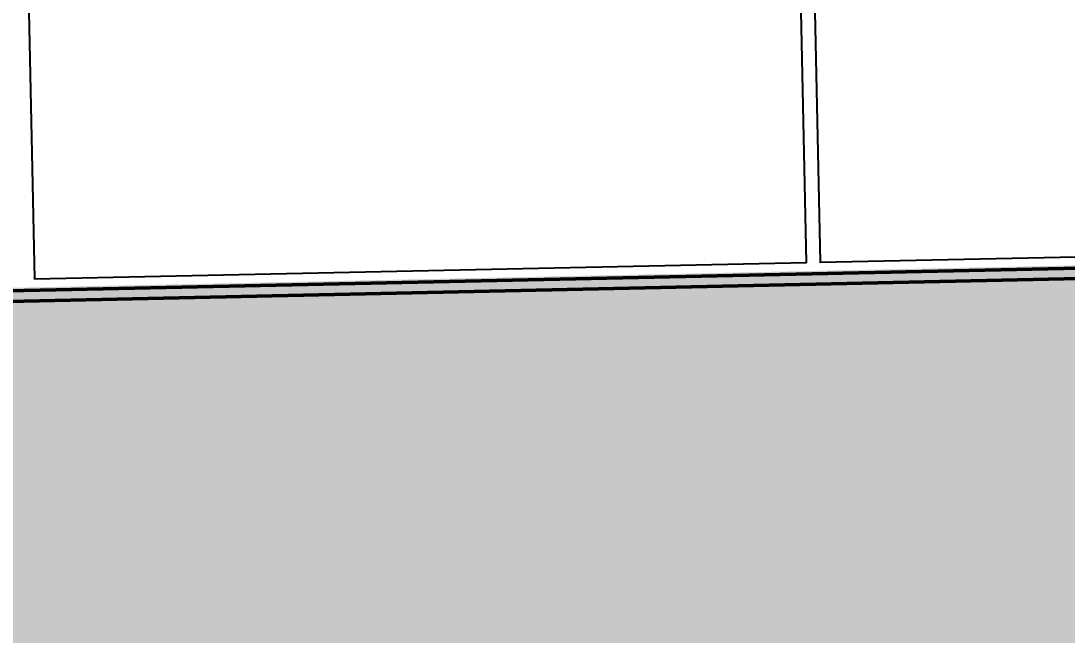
# Model space of a CAD drawing. Header units: metres. Extents: x 0 to 258, y 3 to 25.
# Drawn here: x 228.965 to 230.49, y 22.969 to 23.865 of the extents above; entities that cross this region are included whole.
import ezdxf

# ---------------------------------------------------------------- set-up
doc = ezdxf.new("R2010")
doc.units = ezdxf.units.M
doc.layers.get('Defpoints').update_dxf_attribs({"color": 41})
for name, color, linetype, lineweight in [('A-ANNO-DIMS', 7, 'Continuous', 9), ('A-FLOR', 7, 'Continuous', 50), ('A-GENM', 7, 'Continuous', 35)]:
    doc.layers.add(name, color=color, linetype=linetype, lineweight=lineweight)
doc.styles.add('Arial Narrow_2', font='ARIALN.TTF', dxfattribs={"height": 0.125})
doc.dimstyles.new('Dimension_Standard_T__mm_', dxfattribs={"dimscale": 0.3048, "dimtxt": 0.127929, "dimasz": 0.410105, "dimexe": 0.393701, "dimexo": 0.246063, "dimgap": 0.164042, "dimtad": 1, "dimdec": 0, "dimlfac": 1000, "dimzin": 0, "dimdsep": 46, "dimtxsty": 'Arial Narrow_2', "dimsah": 1, "dimcen": 0.09, "dimaunit": 1, "dimadec": 4, "dimazin": 0, "dimtfac": 1, "dimtdec": 4, "dimtix": 1, "dimtmove": 0, "dimatfit": 3, "dimfxl": 1, "dimtvp": 1, "dimtolj": 1, "dimtzin": 0, "dimlwd": 18, "dimlwe": 18, "dimarcsym": 2})

# ---------------------------------------------------------------- blocks, each defined once
blk = doc.blocks.new('SCR_B_08_SE_6 - SCR_B_08_SE_6-5519688-DRG-2873172 - ELEVATION - SOUTH EAST END')
at = {"layer": 'A-GENM', "color": 254, "lineweight": 25, "true_color": 0xd4d4d4}
for p, q in [((1059.1389, 24.4117), (1059.1578, 23.5133)), ((1059.1578, 23.5133), (1060.2829, 23.5371)), ((1060.2829, 23.5365), (1059.1579, 23.5127)), ((1059.1579, 23.5127), (1059.1578, 23.5133))]:
    blk.add_line(p, q, dxfattribs=at)
blk = doc.blocks.new('SCR_B_08_SE_7 - SCR_B_08_SE_7-5520524-DRG-2873172 - ELEVATION - SOUTH EAST END')
at = {"layer": 'A-GENM', "color": 254, "lineweight": 25, "true_color": 0xd4d4d4}
for p, q in [((1057.9934, 24.4117), (1058.0128, 23.4891)), ((1059.1379, 23.5129), (1059.1189, 24.4117)), ((1058.0128, 23.4891), (1059.1379, 23.5129)), ((1059.1379, 23.5123), (1058.0129, 23.4885)), ((1059.1379, 23.5123), (1059.1379, 23.5129)), ((1058.0129, 23.4885), (1058.0128, 23.4891))]:
    blk.add_line(p, q, dxfattribs=at)
blk = doc.blocks.new('T2DPAA-T2D-C3S-DU-M3D-100304_rvt-36-DRG-2873172 - ELEVATION - SOUTH EAST END')
at = {"layer": 'A-GENM', "color": 254, "lineweight": 25, "true_color": 0xd4d4d4}
for name in ['SCR_B_08_SE_7 - SCR_B_08_SE_7-5520524-DRG-2873172 - ELEVATION - SOUTH EAST END', 'SCR_B_08_SE_6 - SCR_B_08_SE_6-5519688-DRG-2873172 - ELEVATION - SOUTH EAST END']:
    blk.add_blockref(name, (0, 0), dxfattribs=at)
blk = doc.blocks.new('DIMBLOCK49-DRG-2873172 - ELEVATION - SOUTH EAST END')
at = {"layer": 'A-ANNO-DIMS', "color": 0, "lineweight": 18, "transparency": 16777216}
for p, q in [((227.2742, 23.536), (227.2742, 24.685)), ((237.355, 23.7511), (237.355, 24.685)), ((237.23, 24.565), (227.3992, 24.565))]:
    blk.add_line(p, q, dxfattribs=at)
at = {"layer": 'A-ANNO-DIMS', "color": 0, "transparency": 16777216}
for points in [[(227.3992, 24.5858), (227.3992, 24.5442), (227.2742, 24.565)], [(237.23, 24.5858), (237.23, 24.5442), (237.355, 24.565)]]:
    blk.add_solid(points, dxfattribs=at)
at = {"layer": 'Defpoints', "color": 0, "transparency": 16777216}
for p in [(227.2742, 24.565), (237.355, 23.6761), (227.2742, 23.461)]:
    blk.add_point(p, dxfattribs=at)
at = {"layer": 'A-ANNO-DIMS', "color": 0, "lineweight": 18, "transparency": 16777216, "insert": (232.3146, 24.6788), "char_height": 0.125, "width": 1.605812, "attachment_point": 5, "style": 'Arial Narrow_2'}
blk.add_mtext('\\A1;BARRIER TYPE - 03', dxfattribs=at)

msp = doc.modelspace()

# ---------------------------------------------------------------- hatches: boundary and pattern name
at = {"layer": 'A-FLOR', "lineweight": 5, "true_color": 0xc0c0c0}
for points in [[(227.2742, 23.4356), (237.3542, 23.6515), (237.354, 23.6532), (230.4135, 23.5066), (228.9733, 23.4762), (227.2741, 23.4403), (227.2742, 23.4369)], [(227.2742, 23.42), (237.3541, 23.6357), (237.3541, 23.651), (234.7537, 23.5954), (234.7537, 23.5954), (227.2742, 23.4356), (227.2742, 23.4214)], [(227.2742, 22.2362), (237.3535, 22.4545), (237.3541, 23.6357), (227.2742, 23.42), (227.2742, 22.2744)]]:
    msp.add_hatch(color=9, dxfattribs=at).paths.add_polyline_path(points)

# ---------------------------------------------------------------- linework, layer by layer
at = {"layer": 'A-FLOR'}
for p, q in [((227.2742, 23.42), (237.3541, 23.6357)), ((227.2742, 23.4356), (231.6694, 23.5295))]:
    msp.add_line(p, q, dxfattribs=at)

# ---------------------------------------------------------------- block references
at = {"lineweight": 5}
msp.add_blockref('T2DPAA-T2D-C3S-DU-M3D-100304_rvt-36-DRG-2873172 - ELEVATION - SOUTH EAST END', (-829.0279, 0), dxfattribs=at)

# ---------------------------------------------------------------- dimensions: what is measured, and where the dimension line sits
at = {"layer": 'A-ANNO-DIMS', "lineweight": 18}
dim = msp.add_linear_dim(base=(227.2742, 24.565), p1=(237.355, 23.6761), p2=(227.2742, 23.461), text='BARRIER TYPE - 03', dimstyle='Dimension_Standard_T__mm_', override={"dimpost": '<>', "dimfxl": 10.083155}, dxfattribs=at)
dim.commit()
dim.dimension.update_dxf_attribs({"geometry": 'DIMBLOCK49-DRG-2873172 - ELEVATION - SOUTH EAST END', "text_midpoint": (232.3146, 24.6788)})

doc.saveas('drawing.dxf')
